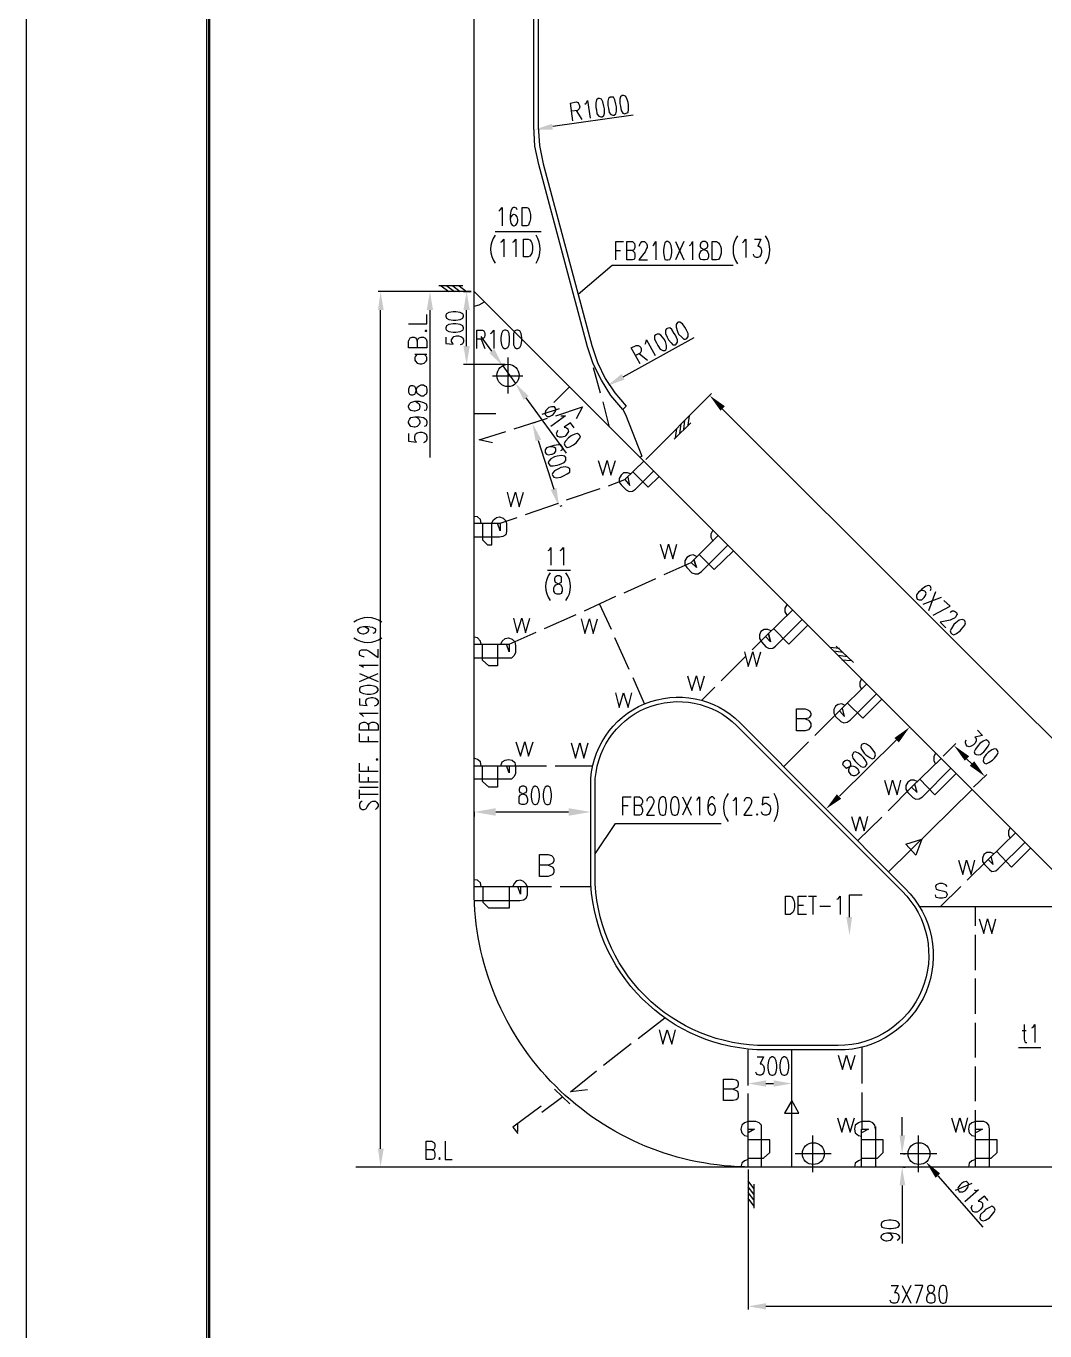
# Model space of a CAD drawing. Header units: millimetres. Extents: x 0.6 to 49, y 0.3 to 23.1.
# Drawn here: x 0.6 to 5.97, y 4.35 to 11.22 of the extents above; entities that cross this region are included whole.
import ezdxf

# ---------------------------------------------------------------- set-up
doc = ezdxf.new("R2010")
doc.units = ezdxf.units.MM
doc.layers.add('PDF_Geometry', color=7, linetype='Continuous')
doc.layers.add('PDF_Solid Fills', color=7, linetype='Continuous')

msp = doc.modelspace()

# ---------------------------------------------------------------- linework, layer by layer
at = {"layer": 'PDF_Geometry', "lineweight": 25}
for points in [[(0.6028, 23.1), (0.6028, 0.28), (49.0494, 0.28), (49.0494, 23.1)], [(1.5528, 22.7267), (1.5528, 0.6533), (48.6761, 0.6533), (48.6761, 22.7267)], [(3.6161, 10.8367), (3.6061, 10.83), (3.6028, 10.8133), (3.6028, 10.79), (3.6061, 10.7767), (3.6094, 10.7567), (3.6194, 10.7433), (3.6294, 10.74), (3.6361, 10.74), (3.6461, 10.7467), (3.6494, 10.76), (3.6494, 10.7833), (3.6461, 10.7967), (3.6394, 10.82), (3.6328, 10.8333), (3.6228, 10.8367)], [(3.6794, 10.8433), (3.6694, 10.8367), (3.6661, 10.8233), (3.6661, 10.8), (3.6694, 10.7867), (3.6728, 10.7633), (3.6828, 10.7533), (3.6928, 10.75), (3.6994, 10.75), (3.7094, 10.7567), (3.7128, 10.77), (3.7128, 10.7933), (3.7094, 10.8067), (3.7028, 10.83), (3.6961, 10.8433)], [(3.7428, 10.8533), (3.7328, 10.8467), (3.7294, 10.8333), (3.7294, 10.81), (3.7328, 10.7967), (3.7361, 10.7733), (3.7461, 10.76), (3.7561, 10.7567), (3.7628, 10.76), (3.7728, 10.7633), (3.7761, 10.78), (3.7761, 10.8033), (3.7728, 10.8167), (3.7661, 10.8367), (3.7594, 10.85), (3.7494, 10.8533)], [(3.2161, 10.1667), (3.2161, 10.2633), (3.2394, 10.2633), (3.2494, 10.26), (3.2528, 10.25), (3.2561, 10.24), (3.2594, 10.2267), (3.2594, 10.2033), (3.2561, 10.19), (3.2528, 10.18), (3.2494, 10.17), (3.2394, 10.1667)], [(3.2228, 10.0033), (3.2228, 10.0967), (3.2461, 10.0967), (3.2561, 10.0933), (3.2628, 10.0833), (3.2661, 10.0767), (3.2694, 10.06), (3.2694, 10.04), (3.2661, 10.0233), (3.2628, 10.0167), (3.2561, 10.0067), (3.2461, 10.0033)], [(3.9761, 10.0833), (3.9661, 10.0767), (3.9628, 10.0633), (3.9594, 10.04), (3.9594, 10.0267), (3.9628, 10.0033), (3.9661, 9.99), (3.9761, 9.9867), (3.9828, 9.9867), (3.9928, 9.99), (3.9994, 10.0033), (4.0028, 10.0267), (4.0028, 10.04), (3.9994, 10.0633), (3.9928, 10.0767), (3.9828, 10.0833)], [(4.1661, 10.0833), (4.1561, 10.0767), (4.1528, 10.0667), (4.1528, 10.06), (4.1561, 10.05), (4.1628, 10.0467), (4.1761, 10.04), (4.1861, 10.0367), (4.1928, 10.0267), (4.1961, 10.0167), (4.1961, 10.0033), (4.1928, 9.9933), (4.1894, 9.99), (4.1794, 9.9867), (4.1661, 9.9867), (4.1561, 9.99), (4.1528, 9.9933), (4.1494, 10.0033), (4.1494, 10.0167), (4.1528, 10.0267), (4.1594, 10.0367), (4.1694, 10.04), (4.1828, 10.0467), (4.1894, 10.05), (4.1928, 10.06), (4.1928, 10.0667), (4.1894, 10.0767), (4.1794, 10.0833)], [(4.2161, 9.9867), (4.2161, 10.0833), (4.2394, 10.0833), (4.2494, 10.0767), (4.2561, 10.0667), (4.2594, 10.06), (4.2628, 10.0467), (4.2628, 10.0233), (4.2594, 10.01), (4.2561, 10), (4.2494, 9.99), (4.2394, 9.9867)], [(2.8128, 9.69), (2.8161, 9.68), (2.8294, 9.6733), (2.8528, 9.67), (2.8661, 9.67), (2.8894, 9.6733), (2.9028, 9.68), (2.9061, 9.69), (2.9061, 9.6967), (2.9028, 9.7033), (2.8894, 9.71), (2.8661, 9.7133), (2.8528, 9.7133), (2.8294, 9.71), (2.8161, 9.7033), (2.8128, 9.6967)], [(2.8128, 9.6233), (2.8161, 9.6167), (2.8294, 9.61), (2.8528, 9.6067), (2.8661, 9.6067), (2.8894, 9.61), (2.9028, 9.6167), (2.9061, 9.6233), (2.9061, 9.63), (2.9028, 9.64), (2.8894, 9.6467), (2.8661, 9.65), (2.8528, 9.65), (2.8294, 9.6467), (2.8161, 9.64), (2.8128, 9.63)], [(3.9761, 9.6233), (3.9694, 9.6167), (3.9694, 9.6), (3.9794, 9.58), (3.9861, 9.5667), (3.9994, 9.55), (4.0094, 9.54), (4.0228, 9.54), (4.0261, 9.5433), (4.0328, 9.5533), (4.0328, 9.5667), (4.0228, 9.59), (4.0161, 9.6), (4.0028, 9.62), (3.9928, 9.63), (3.9794, 9.6267)], [(4.0328, 9.6567), (4.0261, 9.6467), (4.0261, 9.6333), (4.0328, 9.61), (4.0394, 9.5967), (4.0561, 9.58), (4.0661, 9.57), (4.0761, 9.57), (4.0828, 9.5733), (4.0894, 9.5833), (4.0894, 9.6), (4.0794, 9.62), (4.0728, 9.6333), (4.0594, 9.65), (4.0461, 9.66), (4.0361, 9.66)], [(2.7028, 9.6133), (2.7094, 9.61), (2.7128, 9.6133), (2.7094, 9.6167)], [(3.1228, 9.6167), (3.1128, 9.6133), (3.1061, 9.6), (3.1028, 9.5767), (3.1028, 9.5633), (3.1061, 9.54), (3.1128, 9.5267), (3.1228, 9.52), (3.1294, 9.52), (3.1394, 9.5267), (3.1461, 9.54), (3.1494, 9.5633), (3.1494, 9.5767), (3.1461, 9.6), (3.1394, 9.6133), (3.1294, 9.6167)], [(3.1861, 9.6167), (3.1761, 9.6133), (3.1694, 9.6), (3.1694, 9.54), (3.1761, 9.5267), (3.1861, 9.52), (3.1928, 9.52), (3.2028, 9.5267), (3.2094, 9.54), (3.2128, 9.5633), (3.2128, 9.5767), (3.2094, 9.6), (3.2028, 9.6133), (3.1928, 9.6167)], [(3.9194, 9.5933), (3.9128, 9.5867), (3.9128, 9.57), (3.9228, 9.55), (3.9294, 9.5367), (3.9428, 9.5167), (3.9561, 9.51), (3.9661, 9.51), (3.9728, 9.5133), (3.9761, 9.52), (3.9761, 9.5367), (3.9694, 9.5567), (3.9628, 9.57), (3.9461, 9.59), (3.9361, 9.5967), (3.9261, 9.5967)], [(2.6161, 9.29), (2.6228, 9.28), (2.6294, 9.2767), (2.6394, 9.2767), (2.6494, 9.28), (2.6528, 9.2867), (2.6594, 9.3033), (2.6628, 9.3167), (2.6728, 9.3233), (2.6828, 9.33), (2.6961, 9.33), (2.7028, 9.3233), (2.7094, 9.32), (2.7128, 9.3067), (2.7128, 9.29), (2.7094, 9.28), (2.7028, 9.2767), (2.6961, 9.27), (2.6828, 9.27), (2.6728, 9.2767), (2.6628, 9.2833), (2.6594, 9.2967), (2.6528, 9.3133), (2.6494, 9.32), (2.6394, 9.3233), (2.6294, 9.3233), (2.6228, 9.32), (2.6161, 9.3067)], [(3.3861, 9.2133), (3.3694, 9.2133), (3.3561, 9.21), (3.3494, 9.2033), (3.3394, 9.1933), (3.3361, 9.1833), (3.3361, 9.1733), (3.3428, 9.1667), (3.3494, 9.1633), (3.3594, 9.1633), (3.3728, 9.17), (3.3794, 9.1733), (3.3894, 9.1867), (3.3928, 9.1967), (3.3928, 9.2033)], [(3.5161, 9.0667), (3.5061, 9.0733), (3.4928, 9.07), (3.4728, 9.06), (3.4594, 9.05), (3.4428, 9.0333), (3.4361, 9.02), (3.4394, 9.01), (3.4428, 9.0067), (3.4528, 9), (3.4661, 9.0033), (3.4861, 9.0133), (3.4994, 9.0233), (3.5128, 9.04), (3.5228, 9.0533), (3.5194, 9.0633)], [(3.4461, 8.9467), (3.4394, 8.9533), (3.4228, 8.9567), (3.3994, 8.9533), (3.3861, 8.95), (3.3661, 8.94), (3.3561, 8.9267), (3.3528, 8.9167), (3.3561, 8.9133), (3.3628, 8.9033), (3.3794, 8.9033), (3.3994, 8.9067), (3.4128, 8.91), (3.4361, 8.92), (3.4461, 8.93)], [(3.4661, 8.8867), (3.4561, 8.8933), (3.4428, 8.8967), (3.4194, 8.8933), (3.4061, 8.8867), (3.3861, 8.8767), (3.3761, 8.8667), (3.3728, 8.8567), (3.3761, 8.85), (3.3828, 8.8433), (3.3961, 8.84), (3.4194, 8.8433), (3.4328, 8.85), (3.4528, 8.86), (3.4661, 8.87)], [(4.1194, 8.41), (4.1328, 8.3667), (4.1061, 8.3933), (4.2461, 8.5333), (4.1061, 8.3933), (4.1328, 8.3667)], [(3.3994, 8.3233), (3.3894, 8.3167), (3.3861, 8.31), (3.3861, 8.3), (3.3894, 8.29), (3.3961, 8.2867), (3.4094, 8.28), (3.4194, 8.2767), (3.4228, 8.2667), (3.4261, 8.26), (3.4261, 8.2433), (3.4228, 8.2367), (3.4228, 8.23), (3.4128, 8.2267), (3.3994, 8.2267), (3.3894, 8.23), (3.3861, 8.2367), (3.3828, 8.2433), (3.3828, 8.26), (3.3861, 8.2667), (3.3928, 8.2767), (3.4028, 8.28), (3.4161, 8.2867), (3.4228, 8.29), (3.4228, 8.3167), (3.4128, 8.3233)], [(4.5128, 8.02), (4.5228, 7.9767), (4.4961, 8.0033), (4.6394, 8.1433), (4.4961, 8.0033), (4.5228, 7.9767)], [(5.5428, 8.09), (5.5328, 8.0933), (5.5161, 8.09), (5.4994, 8.0767), (5.4894, 8.0667), (5.4761, 8.0467), (5.4694, 8.0333), (5.4728, 8.0233), (5.4794, 8.0167), (5.4894, 8.0133), (5.5028, 8.02), (5.5228, 8.0333), (5.5294, 8.0433), (5.5461, 8.0633), (5.5494, 8.0767), (5.5461, 8.0867)], [(2.3594, 7.72), (2.3628, 7.71), (2.3794, 7.7033), (2.3994, 7.7), (2.4161, 7.7), (2.4361, 7.7033), (2.4494, 7.71), (2.4561, 7.72), (2.4561, 7.7267), (2.4494, 7.7367), (2.4361, 7.7433), (2.4161, 7.7467), (2.3994, 7.7467), (2.3794, 7.7433), (2.3628, 7.7367), (2.3594, 7.7267)], [(5.0028, 7.4333), (4.9994, 7.4233), (5.0028, 7.41), (5.0161, 7.39), (5.0261, 7.38), (5.0461, 7.3667), (5.0594, 7.36), (5.0694, 7.3633), (5.0728, 7.37), (5.0761, 7.38), (5.0728, 7.3933), (5.0594, 7.4133), (5.0494, 7.4233), (5.0294, 7.4367), (5.0161, 7.44), (5.0061, 7.4367)], [(5.6694, 7.4533), (5.6594, 7.46), (5.6428, 7.4533), (5.6261, 7.44), (5.6161, 7.43), (5.6028, 7.41), (5.5961, 7.3967), (5.5994, 7.3867), (5.6061, 7.3833), (5.6161, 7.38), (5.6294, 7.3833), (5.6461, 7.3967), (5.6561, 7.4067), (5.6694, 7.4267), (5.6761, 7.44), (5.6728, 7.45)], [(2.4461, 7.3567), (2.4494, 7.3533), (2.4561, 7.3567), (2.4494, 7.36)], [(4.9061, 7.34), (4.9028, 7.33), (4.9094, 7.3233), (4.9161, 7.3167), (4.9228, 7.31), (4.9294, 7.3133), (4.9428, 7.32), (4.9528, 7.3233), (4.9661, 7.32), (4.9728, 7.3167), (4.9828, 7.3067), (4.9861, 7.2967), (4.9894, 7.29), (4.9828, 7.28), (4.9761, 7.2733), (4.9661, 7.27), (4.9594, 7.27), (4.9494, 7.2733), (4.9428, 7.2833), (4.9361, 7.2933), (4.9361, 7.3033), (4.9394, 7.3133), (4.9461, 7.3267), (4.9461, 7.3333), (4.9428, 7.3433), (4.9361, 7.35), (4.9261, 7.3533), (4.9161, 7.35)], [(4.9561, 7.3867), (4.9528, 7.3767), (4.9561, 7.3633), (4.9694, 7.3467), (4.9794, 7.3367), (4.9994, 7.32), (5.0128, 7.3167), (5.0228, 7.32), (5.0261, 7.3233), (5.0328, 7.3333), (5.0261, 7.35), (5.0128, 7.3667), (5.0028, 7.3767), (4.9861, 7.39), (4.9694, 7.3967), (4.9594, 7.3933)], [(5.7128, 7.41), (5.7028, 7.4133), (5.6894, 7.4067), (5.6694, 7.3933), (5.6594, 7.3833), (5.6461, 7.3667), (5.6428, 7.35), (5.6461, 7.34), (5.6494, 7.3367), (5.6594, 7.3333), (5.6728, 7.34), (5.6928, 7.3533), (5.7028, 7.3633), (5.7161, 7.38), (5.7228, 7.3933), (5.7194, 7.4033)], [(3.2128, 7.2167), (3.2028, 7.21), (3.1994, 7.2), (3.1994, 7.1933), (3.2028, 7.1833), (3.2094, 7.18), (3.2228, 7.1733), (3.2328, 7.17), (3.2394, 7.16), (3.2428, 7.15), (3.2428, 7.1367), (3.2394, 7.1267), (3.2361, 7.1233), (3.2261, 7.12), (3.2128, 7.12), (3.2028, 7.1233), (3.1994, 7.1267), (3.1994, 7.16), (3.2061, 7.17), (3.2161, 7.1733), (3.2294, 7.18), (3.2361, 7.1833), (3.2394, 7.1933), (3.2394, 7.2), (3.2361, 7.21), (3.2261, 7.2167)], [(3.2828, 7.2167), (3.2728, 7.21), (3.2661, 7.1967), (3.2628, 7.1733), (3.2628, 7.16), (3.2661, 7.1367), (3.2728, 7.1233), (3.2828, 7.12), (3.2861, 7.12), (3.2961, 7.1233), (3.3028, 7.1367), (3.3061, 7.16), (3.3061, 7.1733), (3.3028, 7.1967), (3.2961, 7.21), (3.2861, 7.2167)], [(3.3461, 7.2167), (3.3361, 7.21), (3.3294, 7.1967), (3.3261, 7.1733), (3.3261, 7.16), (3.3294, 7.1367), (3.3361, 7.1233), (3.3461, 7.12), (3.3528, 7.12), (3.3628, 7.1233), (3.3661, 7.1367), (3.3694, 7.16), (3.3694, 7.1733), (3.3661, 7.1967), (3.3628, 7.21), (3.3528, 7.2167)], [(3.9528, 7.16), (3.9428, 7.1533), (3.9361, 7.14), (3.9328, 7.1167), (3.9328, 7.1033), (3.9361, 7.08), (3.9428, 7.0667), (3.9528, 7.0633), (3.9594, 7.0633), (3.9694, 7.0667), (3.9728, 7.08), (3.9761, 7.1033), (3.9761, 7.1167), (3.9728, 7.14), (3.9694, 7.1533), (3.9594, 7.16)], [(4.0161, 7.16), (4.0061, 7.1533), (3.9994, 7.14), (3.9961, 7.1167), (3.9961, 7.1033), (3.9994, 7.08), (4.0061, 7.0667), (4.0161, 7.0633), (4.0228, 7.0633), (4.0328, 7.0667), (4.0394, 7.08), (4.0428, 7.1033), (4.0428, 7.1167), (4.0394, 7.14), (4.0328, 7.1533), (4.0228, 7.16)], [(4.4528, 7.07), (4.4494, 7.0667), (4.4528, 7.0633), (4.4561, 7.0667)], [(5.2894, 6.8533), (5.2361, 6.91), (5.3194, 6.9367)], [(5.2894, 6.8533), (5.2361, 6.91), (5.3194, 6.9367)], [(4.6028, 6.54), (4.6028, 6.6367), (4.6261, 6.6367), (4.6361, 6.6333), (4.6428, 6.6233), (4.6461, 6.6133), (4.6494, 6.6), (4.6494, 6.5767), (4.6461, 6.5633), (4.6428, 6.5533), (4.6361, 6.5467), (4.6261, 6.54)], [(4.5294, 5.79), (4.5194, 5.7833), (4.5128, 5.77), (4.5094, 5.7467), (4.5094, 5.7333), (4.5128, 5.71), (4.5194, 5.6967), (4.5294, 5.6933), (4.5361, 5.6933), (4.5461, 5.6967), (4.5528, 5.71), (4.5561, 5.7333), (4.5561, 5.7467), (4.5528, 5.77), (4.5461, 5.7833), (4.5361, 5.79)], [(4.5928, 5.79), (4.5828, 5.7833), (4.5761, 5.77), (4.5728, 5.7467), (4.5728, 5.7333), (4.5761, 5.71), (4.5828, 5.6967), (4.5928, 5.6933), (4.5994, 5.6933), (4.6094, 5.6967), (4.6161, 5.71), (4.6194, 5.7333), (4.6194, 5.7467), (4.6161, 5.77), (4.6094, 5.7833), (4.5994, 5.79)], [(4.6361, 5.56), (4.5961, 5.4933), (4.6361, 5.4933), (4.6728, 5.4933)], [(4.6361, 5.56), (4.5961, 5.4933), (4.6361, 5.4933), (4.6728, 5.4933)], [(2.7794, 5.26), (2.7761, 5.2533), (2.7794, 5.25), (2.7828, 5.2533)], [(5.5594, 5.13), (5.5528, 5.1333), (5.5394, 5.13), (5.5294, 5.1233), (5.5228, 5.1167), (5.5128, 5.1067), (5.5094, 5.0967), (5.5128, 5.0867), (5.5161, 5.08), (5.5361, 5.08), (5.5494, 5.0867), (5.5561, 5.0933), (5.5628, 5.1033), (5.5661, 5.1167), (5.5661, 5.1233)], [(5.6994, 4.9967), (5.6894, 5.0033), (5.6761, 4.9967), (5.6561, 4.9867), (5.6461, 4.9767), (5.6294, 4.96), (5.6261, 4.9433), (5.6294, 4.9333), (5.6328, 4.93), (5.6428, 4.9267), (5.6561, 4.93), (5.6761, 4.9433), (5.6861, 4.9533), (5.6994, 4.97), (5.7061, 4.9833), (5.7028, 4.9933)], [(5.1061, 4.9033), (5.1094, 4.8933), (5.1228, 4.89), (5.1461, 4.8867), (5.1594, 4.8867), (5.1828, 4.89), (5.1961, 4.8933), (5.2028, 4.9033), (5.2028, 4.91), (5.1961, 4.92), (5.1828, 4.9267), (5.1594, 4.93), (5.1461, 4.93), (5.1228, 4.9267), (5.1094, 4.92), (5.1061, 4.91)], [(5.3628, 4.5867), (5.3528, 4.5833), (5.3494, 4.5733), (5.3494, 4.5667), (5.3528, 4.5567), (5.3594, 4.55), (5.3694, 4.5467), (5.3794, 4.5433), (5.3861, 4.5333), (5.3894, 4.5233), (5.3894, 4.51), (5.3861, 4.5), (5.3828, 4.4967), (5.3728, 4.4933), (5.3628, 4.4933), (5.3528, 4.4967), (5.3494, 4.5), (5.3461, 4.51), (5.3461, 4.5233), (5.3494, 4.5333), (5.3561, 4.5433), (5.3661, 4.5467), (5.3761, 4.55), (5.3828, 4.5567), (5.3861, 4.5667), (5.3861, 4.5733), (5.3828, 4.5833), (5.3728, 4.5867)], [(5.4294, 4.5867), (5.4194, 4.5833), (5.4128, 4.57), (5.4094, 4.5467), (5.4094, 4.5333), (5.4128, 4.51), (5.4194, 4.4967), (5.4294, 4.4933), (5.4361, 4.4933), (5.4461, 4.4967), (5.4494, 4.51), (5.4528, 4.5333), (5.4528, 4.5467), (5.4494, 4.57), (5.4461, 4.5833), (5.4361, 4.5867)]]:
    msp.add_lwpolyline(points, close=True, dxfattribs=at)
for points in [[(48.6661, 0.6633), (48.6661, 22.7167), (1.5628, 22.7167), (1.5628, 0.6633), (48.6761, 0.6633)], [(48.6594, 0.67), (48.6594, 22.71), (1.5694, 22.71), (1.5694, 0.67), (48.6761, 0.67)], [(3.2994, 14.7233), (3.2994, 10.69), (3.3061, 10.59), (3.3261, 10.4933), (3.5828, 9.5367), (3.6128, 9.4467), (3.6528, 9.3633), (3.7028, 9.2867), (3.7628, 9.2167), (3.7461, 9.2), (3.6828, 9.2733), (3.6328, 9.3533), (3.5894, 9.44), (3.5594, 9.53), (3.3028, 10.49), (3.2828, 10.5867), (3.2761, 10.69), (3.2761, 14.73)], [(3.4828, 10.72), (3.4694, 10.8133), (3.4994, 10.82), (3.5094, 10.8167), (3.5128, 10.81), (3.5161, 10.8033), (3.5194, 10.7933), (3.5161, 10.7833), (3.5128, 10.78), (3.5061, 10.7733), (3.4761, 10.77)], [(3.5461, 10.8067), (3.5528, 10.8133), (3.5594, 10.8267), (3.5728, 10.7333)], [(3.7994, 10.75), (3.3761, 10.69)], [(3.4994, 10.7733), (3.5294, 10.7267)], [(3.0928, 10.2433), (3.0994, 10.25), (3.1094, 10.2633), (3.1094, 10.1667)], [(3.1894, 10.25), (3.1861, 10.26), (3.1761, 10.2633), (3.1694, 10.2633), (3.1628, 10.26), (3.1561, 10.2433), (3.1528, 10.2233), (3.1528, 10.2), (3.1561, 10.18), (3.1628, 10.17), (3.1694, 10.1667), (3.1728, 10.1667), (3.1828, 10.17), (3.1894, 10.18), (3.1928, 10.1933), (3.1928, 10.2), (3.1894, 10.2133), (3.1828, 10.2233), (3.1728, 10.2267), (3.1694, 10.2267), (3.1628, 10.2233), (3.1561, 10.2133), (3.1528, 10.2)], [(3.0728, 10.1367), (3.3161, 10.1367)], [(3.1028, 10.08), (3.1094, 10.0833), (3.1194, 10.0967), (3.1194, 10.0033)], [(3.1661, 10.08), (3.1728, 10.0833), (3.1828, 10.0967), (3.1828, 10.0033)], [(3.7094, 9.9867), (3.7094, 10.0833), (3.7494, 10.0833)], [(3.7094, 10.0367), (3.7328, 10.0367)], [(3.7961, 10.0367), (3.8028, 10.03), (3.8061, 10.0267), (3.8094, 10.0167), (3.8094, 10.0033), (3.8061, 9.9933), (3.8028, 9.99), (3.7961, 9.9867), (3.7661, 9.9867), (3.7661, 10.0833), (3.7961, 10.0833), (3.8028, 10.0767), (3.8061, 10.0733), (3.8094, 10.0633), (3.8094, 10.0533), (3.8061, 10.0467), (3.8028, 10.04), (3.7961, 10.0367), (3.7661, 10.0367)], [(3.8328, 10.06), (3.8328, 10.0633), (3.8361, 10.0733), (3.8394, 10.0767), (3.8461, 10.0833), (3.8594, 10.0833), (3.8661, 10.0767), (3.8694, 10.0733), (3.8728, 10.0633), (3.8728, 10.0533), (3.8694, 10.0467), (3.8628, 10.03), (3.8294, 9.9867), (3.8761, 9.9867)], [(3.9028, 10.0633), (3.9094, 10.0667), (3.9194, 10.0833), (3.9194, 9.9867)], [(4.0228, 10.0833), (4.0661, 9.9867)], [(4.0661, 10.0833), (4.0228, 9.9867)], [(4.0961, 10.0633), (4.1028, 10.0667), (4.1128, 10.0833), (4.1128, 9.9867)], [(4.3761, 10.0767), (4.3828, 10.0833), (4.3928, 10.0967), (4.3928, 10)], [(4.4394, 10.0967), (4.4728, 10.0967), (4.4561, 10.06), (4.4628, 10.06), (4.4694, 10.0533), (4.4728, 10.05), (4.4761, 10.0367), (4.4761, 10.0267), (4.4728, 10.0133), (4.4661, 10.0033), (4.4561, 10), (4.4494, 10), (4.4394, 10.0033), (4.4361, 10.01), (4.4328, 10.0167)], [(3.5094, 9.8067), (3.6894, 9.96), (4.3261, 9.96)], [(2.9028, 9.85), (2.7761, 9.85)], [(2.7894, 9.85), (2.8294, 9.82)], [(2.8194, 9.85), (2.8594, 9.82)], [(2.8494, 9.85), (2.8894, 9.82)], [(2.8828, 9.85), (2.9228, 9.82)], [(2.9061, 9.82), (2.9461, 9.82), (2.4561, 9.82)], [(15.9694, 6.58), (6.2028, 6.58), (2.9628, 9.82)], [(2.9628, 9.7433), (2.9894, 9.75), (3.0161, 9.7667)], [(2.4694, 5.3067), (2.4694, 9.7233)], [(2.6161, 9.65), (2.7128, 9.65), (2.7128, 9.7)], [(2.7294, 9.7233), (2.7294, 8.9467)], [(2.9228, 9.5333), (2.9228, 9.7233)], [(2.6628, 9.56), (2.6661, 9.57), (2.6728, 9.5767), (2.6828, 9.58), (2.6961, 9.58), (2.7028, 9.5767), (2.7094, 9.57), (2.7128, 9.56), (2.7128, 9.5233), (2.6161, 9.5233), (2.6161, 9.56), (2.6228, 9.57), (2.6261, 9.5767), (2.6361, 9.58), (2.6461, 9.58), (2.6528, 9.5767), (2.6594, 9.57), (2.6628, 9.56), (2.6628, 9.5233)], [(2.8128, 9.58), (2.8128, 9.5467), (2.8528, 9.5433), (2.8494, 9.5467), (2.8428, 9.5567), (2.8428, 9.5667), (2.8494, 9.5767), (2.8561, 9.5833), (2.8694, 9.5867), (2.8794, 9.5867), (2.8928, 9.5833), (2.9028, 9.5767), (2.9061, 9.5667), (2.9061, 9.5567), (2.9028, 9.5467), (2.8994, 9.5433), (2.8894, 9.54)], [(2.9761, 9.52), (2.9761, 9.6167), (3.0061, 9.6167), (3.0128, 9.6133), (3.0161, 9.6067), (3.0194, 9.6), (3.0194, 9.59), (3.0161, 9.58), (3.0128, 9.5767), (3.0061, 9.57), (2.9761, 9.57)], [(3.0561, 9.5067), (2.9994, 9.5833)], [(2.9994, 9.57), (3.0194, 9.52)], [(3.0494, 9.6), (3.0561, 9.6033), (3.0661, 9.6167), (3.0661, 9.52)], [(4.1194, 9.5767), (3.7461, 9.37)], [(3.8628, 9.5433), (3.8661, 9.55), (3.8694, 9.5667), (3.9161, 9.4833)], [(2.6494, 9.49), (2.7128, 9.49)], [(2.6628, 9.49), (2.6528, 9.48), (2.6494, 9.4733), (2.6494, 9.46), (2.6528, 9.4533), (2.6628, 9.4433), (2.6761, 9.44), (2.6861, 9.44), (2.6994, 9.4433), (2.7094, 9.4533), (2.7128, 9.46), (2.7128, 9.4733), (2.7094, 9.48), (2.6994, 9.49)], [(3.8361, 9.44), (3.7894, 9.5233), (3.8161, 9.5367), (3.8261, 9.5367), (3.8328, 9.5333), (3.8394, 9.5267), (3.8428, 9.52), (3.8428, 9.5067), (3.8361, 9.4967), (3.8128, 9.4833)], [(3.8328, 9.4933), (3.8761, 9.46)], [(3.1261, 9.4367), (2.9061, 9.4367)], [(3.1128, 9.43), (3.1794, 9.3367)], [(3.1394, 9.4733), (3.1394, 9.2833)], [(3.5894, 9.42), (3.6261, 9.2867)], [(3.0594, 9.3767), (3.2194, 9.3767)], [(3.4628, 9.3167), (3.3828, 9.2367)], [(3.8661, 8.9367), (4.2128, 9.2833)], [(2.6494, 9.2433), (2.6628, 9.2367), (2.6728, 9.23), (2.6761, 9.2167), (2.6761, 9.2133), (2.6728, 9.2), (2.6628, 9.1933), (2.6494, 9.19), (2.6461, 9.19), (2.6294, 9.1933), (2.6228, 9.2), (2.6161, 9.2133), (2.6161, 9.2167), (2.6228, 9.23), (2.6294, 9.2367), (2.6494, 9.2433), (2.6728, 9.2433), (2.6961, 9.2367), (2.7094, 9.23), (2.7128, 9.2167), (2.7128, 9.21), (2.7094, 9.1967), (2.6994, 9.1933)], [(3.4494, 8.97), (3.2361, 9.26)], [(3.3928, 9.1667), (3.5328, 9.2133), (3.4994, 9.15)], [(3.6394, 9.24), (3.6728, 9.1067)], [(2.6494, 9.16), (2.6628, 9.1567), (2.6728, 9.1467), (2.6761, 9.1367), (2.6761, 9.13), (2.6728, 9.12), (2.6628, 9.11), (2.6494, 9.1067), (2.6461, 9.1067), (2.6294, 9.11), (2.6228, 9.12), (2.6161, 9.13), (2.6161, 9.1367), (2.6228, 9.1467), (2.6294, 9.1567), (2.6494, 9.16), (2.6728, 9.16), (2.6961, 9.1567), (2.7094, 9.1467), (2.7128, 9.1367), (2.7128, 9.1267), (2.7094, 9.1133), (2.6994, 9.11)], [(3.0761, 9.1767), (2.9628, 9.1767)], [(3.1728, 9.0967), (3.3494, 9.1533)], [(3.4094, 9.2033), (3.3194, 9.1733)], [(3.4194, 9.1667), (3.4428, 9.1667), (3.3661, 9.11)], [(3.7461, 9.2), (3.7594, 9.1733), (3.8461, 8.9533), (3.8361, 8.9467)], [(4.0661, 9.0933), (4.0728, 9.1433)], [(4.0894, 9.1167), (4.0961, 9.1667)], [(4.2694, 9.2033), (6.4828, 6.9933)], [(2.6161, 9.0733), (2.6161, 9.0333), (2.6594, 9.0267), (2.6528, 9.0333), (2.6494, 9.0433), (2.6494, 9.0567), (2.6528, 9.07), (2.6628, 9.0767), (2.6761, 9.08), (2.6861, 9.08), (2.6994, 9.0767), (2.7094, 9.07), (2.7128, 9.0567), (2.7128, 9.0433), (2.7094, 9.0333), (2.7028, 9.0267), (2.6961, 9.0233)], [(3.0594, 9.0233), (2.9894, 9.04), (3.1294, 9.0833)], [(3.2761, 9.13), (3.2861, 9.1333)], [(3.4894, 9.1033), (3.4694, 9.13), (3.4361, 9.1067), (3.4394, 9.1067), (3.4494, 9.1033), (3.4561, 9.0967), (3.4594, 9.0833), (3.4528, 9.0733), (3.4461, 9.0633), (3.4394, 9.0567), (3.4261, 9.0533), (3.4128, 9.0533), (3.4028, 9.0567), (3.3994, 9.0633), (3.3961, 9.0767), (3.3994, 9.08), (3.4028, 9.09)], [(4.1028, 9.13), (4.0161, 9.0433)], [(4.0228, 9.05), (4.0294, 9.1)], [(4.0461, 9.0733), (4.0528, 9.1233)], [(3.2994, 9.0367), (3.3828, 8.78)], [(3.4194, 8.9833), (3.4261, 8.9867), (3.4294, 9), (3.4261, 9.0033), (3.4194, 9.0133), (3.4061, 9.0133), (3.3828, 9.01), (3.3594, 9.0033), (3.3428, 8.9967), (3.3361, 8.9867), (3.3361, 8.9733), (3.3428, 8.9633), (3.3528, 8.96), (3.3694, 8.9633), (3.3728, 8.9633), (3.3861, 8.97), (3.3928, 8.98), (3.3928, 8.9933), (3.3861, 9), (3.3728, 9.0033), (3.3594, 9.0033)], [(3.6161, 8.93), (3.6394, 8.8533), (3.6628, 8.93), (3.6828, 8.8533), (3.7061, 8.93)], [(3.7861, 8.86), (3.7694, 8.8667), (3.7494, 8.8667), (3.7361, 8.8533), (3.7261, 8.8367), (3.7261, 8.8167), (3.7361, 8.8033), (3.7628, 8.7767), (3.7794, 8.7667), (3.7961, 8.77), (3.8128, 8.78), (3.9061, 8.8733)], [(3.8561, 8.9267), (3.7561, 8.83), (3.7828, 8.8), (3.7728, 8.8433)], [(3.7994, 8.87), (3.8794, 8.79), (3.9361, 8.8467)], [(3.6694, 8.7967), (3.7561, 8.83)], [(3.1361, 8.7633), (3.1561, 8.6867), (3.1794, 8.7633), (3.1994, 8.6867), (3.2228, 8.7633)], [(3.4494, 8.7233), (3.6261, 8.7833)], [(3.2328, 8.6467), (3.4061, 8.7067)], [(3.4161, 8.69), (3.4261, 8.6933)], [(2.9994, 8.6), (2.9961, 8.62), (2.9794, 8.6333), (2.9628, 8.6367)], [(3.0061, 8.6), (3.0061, 8.5133), (3.0328, 8.4867), (3.0561, 8.4867), (3.0561, 8.6), (3.0628, 8.6167), (3.0794, 8.63), (3.0961, 8.6333), (3.1161, 8.6267), (3.1294, 8.6133), (3.1328, 8.5967), (3.1328, 8.5567), (3.1294, 8.54), (3.1128, 8.53), (3.0961, 8.5267), (2.9628, 8.5267)], [(2.9628, 8.6), (3.0994, 8.6), (3.0994, 8.56), (3.0861, 8.6)], [(3.0994, 8.6), (3.1894, 8.63)], [(4.2194, 8.5633), (4.2094, 8.5433), (4.2094, 8.5267), (4.2194, 8.5067)], [(3.3528, 8.4567), (3.3594, 8.46), (3.3661, 8.4733), (3.3661, 8.38)], [(3.4161, 8.4567), (3.4228, 8.46), (3.4328, 8.4733), (3.4328, 8.38)], [(3.9428, 8.49), (3.9661, 8.4133), (3.9861, 8.49), (4.0094, 8.4133), (4.0294, 8.49)], [(4.1361, 8.4233), (4.1161, 8.4333), (4.0994, 8.43), (4.0828, 8.42), (4.0728, 8.4033), (4.0728, 8.3833), (4.0828, 8.3667), (4.1094, 8.34), (4.1261, 8.3333), (4.1428, 8.3333), (4.1594, 8.3467), (4.2961, 8.4833)], [(4.1461, 8.4367), (4.2261, 8.3567), (4.3261, 8.4533)], [(3.9628, 8.33), (4.1061, 8.3933)], [(3.3494, 8.3533), (3.4694, 8.3533)], [(3.7528, 8.2333), (3.9194, 8.31)], [(5.3661, 8.2467), (5.3694, 8.2567), (5.3661, 8.2667), (5.3628, 8.27), (5.3528, 8.2733), (5.3394, 8.2667), (5.3194, 8.2533), (5.3028, 8.2367), (5.2928, 8.2233), (5.2928, 8.2133), (5.2961, 8.2), (5.3061, 8.1967), (5.3194, 8.1967), (5.3294, 8.2067), (5.3328, 8.21), (5.3394, 8.22), (5.3428, 8.23), (5.3394, 8.24), (5.3361, 8.2433), (5.3261, 8.2467), (5.3161, 8.2467), (5.3028, 8.2367)], [(3.5428, 8.14), (3.7094, 8.2167)], [(3.6861, 8.04), (3.6228, 8.1767)], [(5.4228, 8.21), (5.3261, 8.1733)], [(5.3928, 8.24), (5.3561, 8.14)], [(5.3794, 8.1167), (5.4694, 8.1633), (5.4361, 8.1933)], [(3.3328, 8.0467), (3.4994, 8.12)], [(4.6094, 8.17), (4.5994, 8.1533), (4.5994, 8.1333), (4.6094, 8.1167)], [(5.4694, 8.13), (5.4728, 8.1333), (5.4794, 8.14), (5.4861, 8.14), (5.4928, 8.1367), (5.5028, 8.13), (5.5061, 8.12), (5.5028, 8.1167), (5.4994, 8.1067), (5.4928, 8.1), (5.4828, 8.0967), (5.4694, 8.09), (5.4161, 8.08), (5.4461, 8.05)], [(2.3794, 8.0567), (2.3928, 8.0533), (2.4028, 8.0467), (2.4061, 8.04), (2.4061, 8.0367), (2.4028, 8.0267), (2.3928, 8.02), (2.3794, 8.0167), (2.3761, 8.0167), (2.3628, 8.02), (2.3528, 8.0267), (2.3494, 8.0367), (2.3494, 8.04), (2.3528, 8.0467), (2.3628, 8.0533), (2.3794, 8.0567), (2.4028, 8.0567), (2.4261, 8.0533), (2.4394, 8.0467), (2.4428, 8.04), (2.4428, 8.0333), (2.4394, 8.0233), (2.4294, 8.02)], [(3.1694, 8.1), (3.1894, 8.0233), (3.2128, 8.1), (3.2328, 8.0233), (3.2561, 8.1)], [(3.5261, 8.0967), (3.5461, 8.02), (3.5694, 8.0967), (3.5894, 8.02), (3.6128, 8.0967)], [(4.5261, 8.0333), (4.5094, 8.04), (4.4894, 8.04), (4.4728, 8.03), (4.4661, 8.0133), (4.4661, 7.9933), (4.4761, 7.9767), (4.4994, 7.95), (4.5161, 7.94), (4.5361, 7.9433), (4.5494, 7.9533), (4.6894, 8.0933)], [(4.5394, 8.0467), (4.6194, 7.9633), (4.7194, 8.0633)], [(2.9994, 7.9633), (2.9961, 7.98), (2.9794, 7.9967), (2.9628, 8)], [(3.1028, 7.9633), (3.1094, 7.98), (3.1261, 7.9933), (3.1428, 7.9967), (3.1628, 7.99), (3.1761, 7.9767), (3.1794, 7.9567), (3.1794, 7.92), (3.1728, 7.9033), (3.1594, 7.89), (3.1428, 7.89), (2.9628, 7.89)], [(3.1461, 7.9633), (3.2894, 8.0267)], [(3.7794, 7.83), (3.7028, 7.9967)], [(4.4961, 8.0033), (4.4261, 7.9333)], [(2.3828, 7.8967), (2.3794, 7.8967), (2.3694, 7.9), (2.3628, 7.9033), (2.3594, 7.91), (2.3594, 7.9233), (2.3628, 7.93), (2.3694, 7.9333), (2.3961, 7.9333), (2.4094, 7.9267), (2.4561, 7.8933), (2.4561, 7.9367)], [(2.9628, 7.9633), (3.1461, 7.9633), (3.1461, 7.9233), (3.1328, 7.9633)], [(3.0861, 7.9633), (3.0861, 7.85), (3.0394, 7.85), (3.0061, 7.88), (3.0061, 7.9633)], [(4.3861, 7.9233), (4.4061, 7.8467), (4.4294, 7.9233), (4.4494, 7.8467), (4.4728, 7.9233)], [(4.8861, 7.94), (4.8361, 7.9467)], [(4.9061, 7.92), (4.8561, 7.9267)], [(4.8694, 7.9533), (4.9594, 7.8667)], [(4.9294, 7.8967), (4.8794, 7.9033)], [(2.3794, 7.84), (2.3728, 7.8467), (2.3594, 7.8533), (2.4561, 7.8533)], [(4.3928, 7.9), (4.2628, 7.77)], [(4.9494, 7.8767), (4.8994, 7.88)], [(2.3594, 7.7667), (2.4561, 7.81)], [(2.3594, 7.81), (2.4561, 7.7667)], [(3.8594, 7.65), (3.7994, 7.7867)], [(4.0861, 7.7967), (4.1094, 7.72), (4.1328, 7.7967), (4.1528, 7.72), (4.1761, 7.7967)], [(5.0028, 7.78), (4.9928, 7.7633), (4.9928, 7.7433), (5.0028, 7.7267)], [(3.7061, 7.7067), (3.7261, 7.63), (3.7494, 7.7067), (3.7728, 7.63), (3.7928, 7.7067)], [(4.2294, 7.7367), (4.1594, 7.6667)], [(4.9161, 7.64), (4.8994, 7.65), (4.8794, 7.6467), (4.8661, 7.6367), (4.8561, 7.62), (4.8561, 7.6), (4.8661, 7.5833), (4.8928, 7.5567), (4.9094, 7.55), (4.9261, 7.5533), (4.9428, 7.5633), (5.0794, 7.7)], [(5.0294, 7.7533), (4.8861, 7.6133), (4.9128, 7.5833), (4.9028, 7.6267)], [(2.3594, 7.6767), (2.3594, 7.6433), (2.3994, 7.64), (2.3961, 7.6433), (2.3928, 7.6533), (2.3928, 7.6633), (2.3961, 7.6733), (2.4061, 7.68), (2.4194, 7.6833), (2.4294, 7.6833), (2.4428, 7.68), (2.4494, 7.6733), (2.4561, 7.6633), (2.4561, 7.6533), (2.4494, 7.6433), (2.4461, 7.64), (2.4361, 7.6367)], [(4.9294, 7.6533), (5.0094, 7.5733), (5.1094, 7.6733)], [(2.3794, 7.5833), (2.3728, 7.59), (2.3594, 7.6), (2.4561, 7.6)], [(4.7061, 7.57), (4.7228, 7.5633), (4.7294, 7.5567), (4.7361, 7.5467), (4.7361, 7.53), (4.7294, 7.52), (4.7228, 7.5133), (4.7061, 7.5067), (4.6594, 7.5067), (4.6594, 7.6233), (4.7061, 7.6233), (4.7228, 7.6167), (4.7294, 7.6133), (4.7361, 7.6), (4.7361, 7.59), (4.7294, 7.58), (4.7228, 7.5733), (4.7061, 7.57), (4.6594, 7.57)], [(4.8861, 7.6133), (4.7561, 7.4833)], [(2.4061, 7.5367), (2.4094, 7.5467), (2.4161, 7.55), (2.4228, 7.5533), (2.4361, 7.5533), (2.4461, 7.55), (2.4494, 7.5467), (2.4561, 7.5367), (2.4561, 7.51), (2.3594, 7.51), (2.3594, 7.5367), (2.3628, 7.5467), (2.3694, 7.55), (2.3794, 7.5533), (2.3861, 7.5533), (2.3961, 7.55), (2.3994, 7.5467), (2.4061, 7.5367), (2.4061, 7.51)], [(2.4561, 7.45), (2.3594, 7.45), (2.3594, 7.4933)], [(5.2661, 7.5167), (5.2661, 7.52)], [(5.6128, 7.51), (5.6394, 7.4833), (5.5994, 7.4733), (5.6061, 7.4667), (5.6061, 7.4533), (5.5994, 7.44), (5.5928, 7.4333), (5.5794, 7.4267), (5.5694, 7.4233), (5.5594, 7.4267), (5.5528, 7.4333), (5.5494, 7.4433), (5.5494, 7.45), (5.5528, 7.46)], [(2.4061, 7.45), (2.4061, 7.4767)], [(3.1828, 7.45), (3.2061, 7.3733), (3.2294, 7.45), (3.2494, 7.3733), (3.2728, 7.45)], [(3.4728, 7.4433), (3.4961, 7.3633), (3.5194, 7.4433), (3.5394, 7.3633), (3.5628, 7.4433)], [(4.7228, 7.45), (4.5928, 7.32)], [(4.8861, 7.1633), (5.1861, 7.46)], [(5.4328, 7.3733), (5.4994, 7.44)], [(2.9994, 7.3233), (2.9961, 7.3433), (2.9794, 7.3567), (2.9628, 7.3633)], [(3.1028, 7.3233), (3.1094, 7.3433), (3.1261, 7.3533), (3.1428, 7.3567), (3.1628, 7.3533), (3.1761, 7.34), (3.1794, 7.32), (3.1794, 7.2833), (3.1728, 7.2667), (3.1594, 7.2533), (3.1428, 7.2533), (2.9628, 7.2533)], [(5.4194, 7.36), (5.2661, 7.21), (5.2961, 7.1833), (5.2828, 7.2267)], [(5.3928, 7.39), (5.3828, 7.37), (5.3828, 7.35), (5.3928, 7.3333)], [(5.5561, 7.36), (5.5828, 7.3333)], [(2.4561, 7.2933), (2.3594, 7.2933), (2.3594, 7.3367)], [(2.4061, 7.2933), (2.4061, 7.32)], [(2.9628, 7.3233), (3.1461, 7.3233), (3.1461, 7.2867), (3.1328, 7.3233)], [(3.0861, 7.3233), (3.0861, 7.21), (3.0394, 7.21), (3.0061, 7.24), (3.0061, 7.3233)], [(3.1461, 7.3233), (3.3428, 7.3233)], [(3.3894, 7.3233), (3.5861, 7.3233)], [(5.2961, 7.24), (5.2794, 7.2467), (5.2628, 7.2467), (5.2461, 7.2367), (5.2361, 7.22), (5.2361, 7.2), (5.2461, 7.1833), (5.2728, 7.1567), (5.2894, 7.1467), (5.3061, 7.15), (5.3228, 7.16), (5.4728, 7.31)], [(2.4561, 7.2367), (2.3594, 7.2367), (2.3594, 7.28)], [(2.4061, 7.2367), (2.4061, 7.2633)], [(5.1228, 7.2467), (5.1461, 7.17), (5.1661, 7.2467), (5.1894, 7.17), (5.2094, 7.2467)], [(5.3094, 7.2533), (5.3894, 7.17), (5.4994, 7.28)], [(5.5928, 7.21), (5.6628, 7.2767)], [(2.3594, 7.21), (2.4561, 7.21)], [(2.3594, 7.15), (2.3594, 7.1967)], [(2.3594, 7.1733), (2.4561, 7.1733)], [(3.7461, 7.0633), (3.7461, 7.16), (3.7894, 7.16)], [(3.8328, 7.1133), (3.8428, 7.11), (3.8461, 7.1033), (3.8494, 7.0933), (3.8494, 7.08), (3.8461, 7.0733), (3.8428, 7.0667), (3.8328, 7.0633), (3.8061, 7.0633), (3.8061, 7.16), (3.8328, 7.16), (3.8428, 7.1533), (3.8461, 7.15), (3.8494, 7.14), (3.8494, 7.13), (3.8461, 7.1233), (3.8428, 7.1167), (3.8328, 7.1133), (3.8061, 7.1133)], [(3.8728, 7.1367), (3.8728, 7.14), (3.8761, 7.15), (3.8794, 7.1533), (3.8861, 7.16), (3.8961, 7.16), (3.9028, 7.1533), (3.9061, 7.15), (3.9094, 7.14), (3.9094, 7.13), (3.9061, 7.1233), (3.8994, 7.11), (3.8694, 7.0633), (3.9128, 7.0633)], [(4.0594, 7.16), (4.1061, 7.0633)], [(4.1061, 7.16), (4.0594, 7.0633)], [(4.1361, 7.14), (4.1394, 7.1467), (4.1494, 7.16), (4.1494, 7.0633)], [(4.2294, 7.1467), (4.2261, 7.1533), (4.2194, 7.16), (4.2128, 7.16), (4.2028, 7.1533), (4.1961, 7.14), (4.1928, 7.1167), (4.1928, 7.0933), (4.1961, 7.0767), (4.2028, 7.0667), (4.2128, 7.0633), (4.2161, 7.0633), (4.2228, 7.0667), (4.2294, 7.0767), (4.2328, 7.09), (4.2328, 7.0933), (4.2294, 7.11), (4.2228, 7.1167), (4.2161, 7.1233), (4.2128, 7.1233), (4.2028, 7.1167), (4.1961, 7.11), (4.1928, 7.0933)], [(4.3261, 7.14), (4.3328, 7.1433), (4.3428, 7.1567), (4.3428, 7.0633)], [(4.3861, 7.1367), (4.3861, 7.14), (4.3894, 7.15), (4.3928, 7.1533), (4.3961, 7.1567), (4.4094, 7.1567), (4.4161, 7.1533), (4.4194, 7.15), (4.4228, 7.14), (4.4228, 7.13), (4.4194, 7.12), (4.4128, 7.1067), (4.3828, 7.0633), (4.4261, 7.0633)], [(4.5161, 7.1567), (4.4828, 7.1567), (4.4794, 7.1167), (4.4828, 7.12), (4.4928, 7.1267), (4.5028, 7.1267), (4.5128, 7.12), (4.5194, 7.1133), (4.5228, 7.1), (4.5228, 7.09), (4.5194, 7.0767), (4.5128, 7.0667), (4.5028, 7.0633), (4.4928, 7.0633), (4.4828, 7.0667), (4.4794, 7.07), (4.4761, 7.08)], [(5.2661, 7.21), (5.1428, 7.0867)], [(5.5828, 7.1967), (5.1461, 6.7667)], [(2.3728, 7.1367), (2.3628, 7.13), (2.3594, 7.12), (2.3594, 7.11), (2.3628, 7.1), (2.3728, 7.0933), (2.3828, 7.0933), (2.3928, 7.0967), (2.3961, 7.1), (2.3994, 7.1067), (2.4094, 7.1233), (2.4161, 7.13), (2.4194, 7.1333), (2.4294, 7.1367), (2.4428, 7.1367), (2.4494, 7.13), (2.4561, 7.12), (2.4561, 7.11), (2.4494, 7.1), (2.4428, 7.0933)], [(2.9628, 7.08), (2.9628, 7.0567)], [(3.0761, 7.08), (3.4594, 7.08)], [(3.5761, 7.0833), (3.5761, 7.1033)], [(3.7461, 7.1133), (3.7728, 7.1133)], [(4.8261, 7.0867), (4.8261, 7.0833)], [(3.5994, 6.86), (3.7061, 7.02), (4.2628, 7.02)], [(4.9494, 7.0567), (4.9728, 6.98), (4.9928, 7.0567), (5.0161, 6.98), (5.0361, 7.0567)], [(5.1094, 7.0533), (4.9828, 6.93)], [(5.8128, 6.97), (5.6694, 6.83), (5.6961, 6.8033), (5.6861, 6.8467)], [(5.7861, 6.9967), (5.7761, 6.98), (5.7761, 6.96), (5.7828, 6.9433)], [(5.6994, 6.86), (5.6828, 6.8667), (5.6628, 6.8667), (5.6461, 6.8567), (5.6394, 6.8367), (5.6394, 6.82), (5.6494, 6.8033), (5.6761, 6.7767), (5.6894, 6.7667), (5.7094, 6.77), (5.7228, 6.78), (5.8628, 6.92)], [(5.7128, 6.8733), (5.7928, 6.79), (5.8928, 6.89)], [(3.3528, 6.8), (3.3694, 6.7933), (3.3761, 6.79), (3.3828, 6.7767), (3.3828, 6.7633), (3.3761, 6.75), (3.3694, 6.7467), (3.3528, 6.74), (3.3061, 6.74), (3.3061, 6.8567), (3.3528, 6.8567), (3.3694, 6.85), (3.3761, 6.8433), (3.3828, 6.8333), (3.3828, 6.8233), (3.3761, 6.81), (3.3694, 6.8067), (3.3528, 6.8), (3.3061, 6.8)], [(5.5128, 6.8267), (5.5361, 6.75), (5.5561, 6.8267), (5.5794, 6.75), (5.5994, 6.8267)], [(5.6694, 6.83), (5.5594, 6.72)], [(2.9994, 6.6867), (2.9961, 6.7067), (2.9794, 6.72), (2.9628, 6.7233)], [(2.9628, 6.6133), (3.2028, 6.6133), (3.2228, 6.6167), (3.2361, 6.6267), (3.2428, 6.6433), (3.2428, 6.6833), (3.2361, 6.7), (3.2228, 6.7133), (3.2061, 6.72), (3.1861, 6.7167), (3.1728, 6.7033), (3.1661, 6.6867)], [(2.9628, 6.6867), (3.2061, 6.6867), (3.2061, 6.6467), (3.1928, 6.6867)], [(3.1461, 6.6867), (3.1461, 6.5733), (3.0394, 6.5733), (3.0094, 6.6033), (3.0094, 6.6867)], [(3.2061, 6.6867), (3.3694, 6.6867)], [(3.4161, 6.6867), (3.5794, 6.6867)], [(5.4528, 6.6867), (5.4461, 6.6967), (5.4294, 6.7033), (5.4128, 6.7033), (5.3961, 6.6967), (5.3928, 6.6867), (5.3961, 6.6733), (5.4061, 6.67), (5.4361, 6.6633), (5.4461, 6.66), (5.4528, 6.6467), (5.4528, 6.6433), (5.4461, 6.63), (5.4294, 6.6267), (5.4128, 6.6267), (5.3961, 6.63), (5.3928, 6.6433)], [(5.5261, 6.6867), (5.4161, 6.58)], [(4.7128, 6.54), (4.6694, 6.54), (4.6694, 6.6367), (4.7128, 6.6367)], [(4.7228, 6.6367), (4.7661, 6.6367)], [(4.7461, 6.6367), (4.7461, 6.54)], [(4.8728, 6.62), (4.8794, 6.6233), (4.8894, 6.6367), (4.8894, 6.54)], [(4.9394, 6.5267), (4.9394, 6.6433), (5.0061, 6.6433)], [(4.6694, 6.59), (4.6961, 6.59)], [(4.7828, 6.5833), (4.8394, 6.5833)], [(6.2028, 5.21), (6.2028, 6.58), (5.3094, 6.58)], [(5.6028, 6.48), (5.6028, 6.58)], [(5.6228, 6.5167), (5.6461, 6.44), (5.6661, 6.5167), (5.6894, 6.44), (5.7094, 6.5167)], [(5.6028, 6.2467), (5.6028, 6.4333)], [(5.6028, 6.0167), (5.6028, 6.2033)], [(3.8261, 5.8867), (3.9661, 5.9967)], [(3.9361, 5.9333), (3.9561, 5.8567), (3.9794, 5.9333), (4.0028, 5.8567), (4.0228, 5.9333)], [(5.6028, 5.7867), (5.6028, 5.97)], [(5.8494, 5.93), (5.8694, 5.93)], [(5.8594, 5.96), (5.8594, 5.8833), (5.8628, 5.87), (5.8661, 5.8667), (5.8728, 5.8667)], [(5.8994, 5.9433), (5.9061, 5.9467), (5.9161, 5.96), (5.9161, 5.8667)], [(3.6428, 5.7467), (3.7894, 5.86)], [(5.0061, 5.65), (5.0061, 5.8433)], [(4.4061, 5.64), (4.4061, 5.8267)], [(4.4528, 5.79), (4.4861, 5.79), (4.4694, 5.7533), (4.4761, 5.7533), (4.4828, 5.7467), (4.4861, 5.7433), (4.4894, 5.73), (4.4894, 5.72), (4.4861, 5.7067), (4.4794, 5.6967), (4.4728, 5.6933), (4.4628, 5.6933), (4.4528, 5.6967), (4.4494, 5.7033), (4.4461, 5.71)], [(4.6361, 5.21), (4.6361, 5.8267)], [(4.8794, 5.8), (4.9028, 5.7233), (4.9228, 5.8), (4.9461, 5.7233), (4.9694, 5.8)], [(5.8294, 5.84), (5.9461, 5.84)], [(3.5594, 5.6167), (3.4694, 5.6067), (3.6061, 5.7167)], [(5.6028, 5.5567), (5.6028, 5.74)], [(4.3261, 5.62), (4.3428, 5.6133), (4.3494, 5.61), (4.3528, 5.5967), (4.3528, 5.58), (4.3494, 5.57), (4.3428, 5.5633), (4.3261, 5.56), (4.2761, 5.56), (4.2761, 5.6733), (4.3261, 5.6733), (4.3428, 5.67), (4.3494, 5.6633), (4.3528, 5.6533), (4.3528, 5.6433), (4.3494, 5.63), (4.3428, 5.6267), (4.3261, 5.62), (4.2761, 5.62)], [(4.4994, 5.65), (4.5394, 5.65)], [(3.4294, 5.58), (3.3194, 5.4967)], [(3.3861, 5.62), (3.4661, 5.5433)], [(4.4061, 5.41), (4.4061, 5.5967)], [(5.0061, 5.41), (5.0061, 5.6033)], [(3.3161, 5.53), (3.1661, 5.42), (3.1928, 5.3867)], [(5.6028, 5.41), (5.6028, 5.51)], [(3.1928, 5.3967), (3.1928, 5.4367)], [(4.4761, 5.21), (4.4761, 5.41), (4.4761, 5.43), (4.4628, 5.4433), (4.4461, 5.45), (4.4061, 5.45), (4.3861, 5.4433), (4.3728, 5.43), (4.3661, 5.41), (4.3728, 5.39), (4.3861, 5.3767), (4.4061, 5.3733)], [(4.8761, 5.47), (4.8994, 5.3933), (4.9194, 5.47), (4.9428, 5.3933), (4.9661, 5.47)], [(5.0761, 5.41), (5.0728, 5.43), (5.0628, 5.4433), (5.0461, 5.45), (5.0028, 5.45), (4.9861, 5.4433), (4.9694, 5.43), (4.9661, 5.41), (4.9694, 5.39), (4.9861, 5.3767), (5.0028, 5.3733)], [(5.2161, 5.3767), (5.2161, 5.4733)], [(5.4761, 5.47), (5.4994, 5.3933), (5.5194, 5.47), (5.5428, 5.3933), (5.5628, 5.47)], [(5.6761, 5.21), (5.6761, 5.41), (5.6728, 5.43), (5.6628, 5.4433), (5.6461, 5.45), (5.6028, 5.45), (5.5828, 5.4433), (5.5694, 5.43), (5.5661, 5.41), (5.5694, 5.39), (5.5828, 5.3767), (5.6028, 5.3733)], [(4.4061, 5.21), (4.4061, 5.41), (4.4394, 5.41), (4.4061, 5.39)], [(4.7461, 5.1833), (4.7461, 5.3767)], [(5.0028, 5.21), (5.0028, 5.41), (5.0394, 5.41), (5.0028, 5.39)], [(5.0761, 5.4233), (5.0761, 5.21)], [(5.3028, 5.1833), (5.3028, 5.3767)], [(5.6028, 5.21), (5.6028, 5.41), (5.6394, 5.41), (5.6028, 5.39)], [(2.7394, 5.3), (2.7494, 5.2967), (2.7528, 5.29), (2.7561, 5.28), (2.7561, 5.2667), (2.7528, 5.26), (2.7494, 5.2533), (2.7394, 5.25), (2.7094, 5.25), (2.7094, 5.3467), (2.7394, 5.3467), (2.7494, 5.34), (2.7528, 5.3367), (2.7561, 5.3267), (2.7561, 5.3167), (2.7528, 5.31), (2.7494, 5.3033), (2.7394, 5.3), (2.7094, 5.3)], [(2.8094, 5.3467), (2.8094, 5.25), (2.8461, 5.25)], [(4.4061, 5.2567), (4.4861, 5.2567), (4.5194, 5.2867), (4.5194, 5.3533), (4.4061, 5.3533)], [(5.0028, 5.2567), (5.0861, 5.2567), (5.1161, 5.2867), (5.1161, 5.3533), (5.0028, 5.3533)], [(5.6028, 5.2567), (5.6861, 5.2567), (5.7161, 5.2867), (5.7161, 5.3533), (5.6028, 5.3533)], [(4.4061, 5.25), (4.3861, 5.2433), (4.3728, 5.23), (4.3661, 5.21)], [(4.8428, 5.28), (4.6528, 5.28)], [(5.0028, 5.25), (4.9861, 5.2433), (4.9694, 5.23), (4.9661, 5.21)], [(5.3994, 5.28), (5.2061, 5.28)], [(5.2228, 5.28), (5.2328, 5.28)], [(5.6028, 5.25), (5.5828, 5.2433), (5.5694, 5.23), (5.5661, 5.21)], [(4.4994, 5.21), (2.3394, 5.21)], [(2.8794, 5.21), (2.4561, 5.21)], [(4.4061, 5.1967), (4.4061, 4.46)], [(5.2228, 5.21), (5.2328, 5.21)], [(5.6428, 4.8933), (5.4061, 5.1633)], [(4.4361, 5.0967), (4.4061, 5.1367)], [(4.4361, 5.0667), (4.4061, 5.1067)], [(4.4361, 5.12), (4.4361, 4.9933)], [(5.2161, 5.1133), (5.2161, 4.8067)], [(5.5828, 5.1233), (5.4961, 5.0867)], [(5.5961, 5.09), (5.6028, 5.0867), (5.6194, 5.09), (5.5461, 5.0267)], [(4.4361, 5.0367), (4.4061, 5.0767)], [(4.4361, 5.0067), (4.4061, 5.0467)], [(5.6694, 5.0333), (5.6494, 5.0567), (5.6161, 5.03), (5.6228, 5.03), (5.6328, 5.0267), (5.6394, 5.02), (5.6394, 5), (5.6294, 4.9867), (5.6228, 4.98), (5.6094, 4.9733), (5.5994, 4.9733), (5.5894, 4.9767), (5.5828, 4.9867), (5.5794, 4.9967), (5.5828, 5), (5.5861, 5.01)], [(5.1361, 4.8633), (5.1528, 4.86), (5.1594, 4.8533), (5.1661, 4.8433), (5.1661, 4.84), (5.1594, 4.83), (5.1528, 4.8233), (5.1361, 4.82), (5.1328, 4.82), (5.1194, 4.8233), (5.1094, 4.83), (5.1061, 4.84), (5.1061, 4.8433), (5.1094, 4.8533), (5.1194, 4.86), (5.1361, 4.8633), (5.1594, 4.8633), (5.1828, 4.86), (5.1961, 4.8533), (5.2028, 4.8433), (5.2028, 4.8367), (5.1961, 4.8267), (5.1894, 4.8233)], [(5.1594, 4.5867), (5.1961, 4.5867), (5.1761, 4.55), (5.1861, 4.55), (5.1928, 4.5467), (5.1961, 4.5433), (5.1994, 4.53), (5.1994, 4.52), (5.1961, 4.5067), (5.1894, 4.4967), (5.1794, 4.4933), (5.1694, 4.4933), (5.1594, 4.4967), (5.1561, 4.5), (5.1528, 4.51)], [(5.2161, 4.5867), (5.2628, 4.4933)], [(5.2628, 4.5867), (5.2161, 4.4933)], [(5.2928, 4.4933), (5.3261, 4.5867), (5.2828, 4.5867)], [(4.4994, 4.4767), (6.1061, 4.4767)]]:
    msp.add_lwpolyline(points, dxfattribs=at)
msp.add_lwpolyline([(16.0061, 5.21), (4.4228, 5.21, -0.414794), (2.9628, 6.67), (2.9628, 19.12)], format="xyb", dxfattribs=at)
for points in [[(4.8794, 5.8267), (4.4994, 5.8267, -0.412929), (3.5761, 6.7467), (3.5761, 7.2233, -0.667709), (4.3628, 7.55), (5.2328, 6.6767, -0.673449)], [(4.8794, 5.85), (4.4994, 5.85, -0.416093), (3.5994, 6.7467), (3.5994, 7.2233, -0.667635), (4.3461, 7.5333), (5.2161, 6.6633, -0.670767)]]:
    msp.add_lwpolyline(points, format="xyb", close=True, dxfattribs=at)
for centre, radius in [((3.1409, 9.3786), 0.0586), ((4.7485, 5.2809), 0.0576), ((5.3051, 5.2809), 0.0576)]:
    msp.add_circle(centre, radius, dxfattribs=at)
for centre, radius, start, end in [((3.1742, 10.0433), 0.1252, 144.13289, 215.86711), ((3.1675, 10.0433), 0.1423, 328.9787, 31.0213), ((4.4509, 10.04), 0.1252, 144.13289, 215.86711), ((4.3947, 10.04), 0.1252, 324.13289, 35.86711), ((3.4642, 8.2667), 0.1252, 144.13289, 215.86711), ((3.3447, 8.2667), 0.1252, 324.13289, 35.86711), ((2.4028, 7.9786), 0.1252, 54.13289, 125.86711), ((2.4028, 8.0981), 0.1252, 234.13289, 305.86711), ((4.4009, 7.1033), 0.1252, 144.13289, 215.86711), ((4.4208, 7.1033), 0.1423, 328.9787, 31.0213)]:
    msp.add_arc(centre, radius, start, end, dxfattribs=at)
at = {"layer": 'PDF_Solid Fills', "lineweight": 25, "transparency": 33554559}
for points in [[(3.3728, 10.7033), (3.3761, 10.6733), (3.2794, 10.6733)], [(2.4561, 9.7233), (2.4861, 9.7233), (2.4694, 9.82)], [(2.7128, 9.7233), (2.7461, 9.7233), (2.7294, 9.82)], [(2.9061, 9.7233), (2.9394, 9.7233), (2.9228, 9.82)], [(2.9061, 9.5333), (2.9394, 9.5333), (2.9228, 9.4367)], [(3.0694, 9.5167), (3.0428, 9.4967), (3.1128, 9.43)], [(3.7394, 9.3867), (3.7528, 9.3567), (3.6628, 9.3233)], [(3.2494, 9.27), (3.2228, 9.25), (3.1794, 9.3367)], [(4.2828, 9.2167), (4.2594, 9.1933), (4.2028, 9.2733)], [(3.3161, 9.04), (3.2861, 9.0333), (3.2694, 9.1267)], [(3.3961, 8.7867), (3.3661, 8.7767), (3.4094, 8.69)], [(5.1761, 7.47), (5.1994, 7.4467), (5.2561, 7.5267)], [(5.5694, 7.3733), (5.5461, 7.35), (5.4894, 7.43)], [(5.5961, 7.3467), (5.5728, 7.3233), (5.6528, 7.2667)], [(4.8728, 7.1733), (4.8961, 7.15), (4.8161, 7.0967)], [(3.0761, 7.1), (3.0761, 7.06), (2.9628, 7.08)], [(3.4594, 7.1), (3.4594, 7.06), (3.5761, 7.08)], [(4.9528, 6.5267), (4.9394, 6.43), (4.9228, 6.5267)], [(4.4994, 5.6667), (4.4994, 5.6333), (4.4061, 5.65)], [(4.5394, 5.6667), (4.5394, 5.6333), (4.6361, 5.65)], [(5.2028, 5.3767), (5.2328, 5.3767), (5.2161, 5.28)], [(2.4561, 5.3067), (2.4861, 5.3067), (2.4694, 5.21)], [(5.4161, 5.1767), (5.3928, 5.1533), (5.3428, 5.2367)], [(5.2028, 5.1133), (5.2328, 5.1133), (5.2161, 5.21)], [(4.4994, 4.4933), (4.4994, 4.46), (4.4061, 4.4767)]]:
    msp.add_solid(points, dxfattribs=at)

doc.saveas('drawing.dxf')
